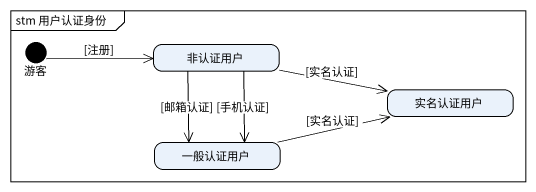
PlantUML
@startuml
mainframe stm 用户认证身份
hide empty description
state 游客 <<start>>
state 非认证用户
state 实名认证用户
state 一般认证用户
游客 -right-> 非认证用户 : [注册]
非认证用户 -right-> 实名认证用户 : [实名认证]
非认证用户 --> 一般认证用户 : [邮箱认证]
非认证用户 --> 一般认证用户 : [手机认证]
一般认证用户 -right-> 实名认证用户 : [实名认证]
@enduml
